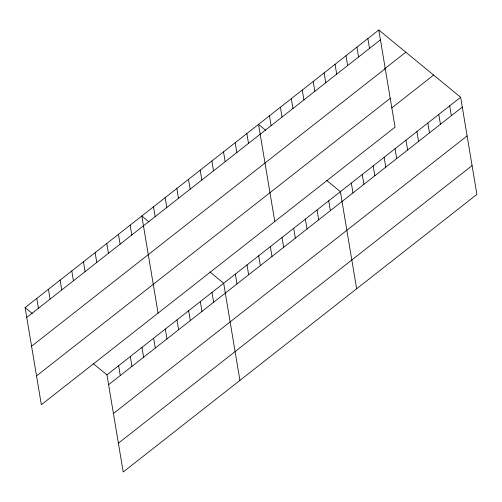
<?xml version="1.0" encoding="UTF-8"?>
<svg xmlns="http://www.w3.org/2000/svg" width="502" height="502" viewBox="0 0 502 502"><rect width="100%" height="100%" fill="white"/><g stroke="black" fill="none" stroke-linecap="round" stroke-linejoin="round"><path stroke-width="0.75" d="M378.79 30.001L395.049 127.131L41.352 404.731L25.1 307.6L378.79 30.001L460.648 97.269L476.9 194.399L123.21 471.999L106.951 374.868L93.146 363.523M26.744 317.427L380.434 39.827M384.545 68.881L405.804 52.195M31.563 346.236L385.26 68.636M36.533 375.916L390.223 98.317M391.729 107.961L433.634 75.074M106.951 374.868L460.648 97.269M108.595 384.695L462.292 107.095M113.421 413.51L467.111 135.91M118.384 443.191L472.081 165.591M265.74 130.3L258.536 124.383L274.789 221.514M326.582 180.306L340.387 191.657L356.646 288.788M149.019 221.909L141.821 215.992L158.074 313.122M209.867 271.915L223.672 283.26L239.925 380.397M25.1 307.6L32.304 313.518M449.71 105.853L451.361 115.68M438.779 114.431L440.423 124.258M427.848 123.009L429.492 132.842M416.917 131.593L418.561 141.42M405.986 140.171L407.63 149.998M395.049 148.755L396.699 158.582M367.859 38.579L369.503 48.405M384.118 157.333L385.762 167.16M356.928 47.157L358.572 56.983M373.187 165.911L374.831 175.738M345.997 55.741L347.641 65.567M362.256 174.495L363.9 184.322M335.06 64.319L336.71 74.145M351.325 183.073L352.969 192.9M324.129 72.903L325.773 82.73M313.198 81.481L314.842 91.308M328.716 200.813L330.366 210.639M302.267 90.059L303.911 99.885M317.044 209.974L318.688 219.801M291.336 98.643L292.98 108.47M305.373 219.136L307.017 228.962M280.398 107.221L282.049 117.048M293.701 228.297L295.345 238.124M269.467 115.805L271.111 125.632M282.03 237.459L283.674 247.285M270.358 246.62L272.002 256.447M246.865 133.545L248.509 143.371M258.687 255.782L260.331 265.608M235.193 142.706L236.837 152.533M247.015 264.943L248.659 274.77M223.522 151.868L225.166 161.694M235.344 274.105L236.988 283.931M211.85 161.023L213.494 170.849M200.179 170.184L201.823 180.011M212.001 292.421L213.645 302.248M188.507 179.346L190.151 189.172M200.329 301.583L201.973 311.409M176.836 188.507L178.48 198.334M188.658 310.744L190.302 320.571M165.164 197.669L166.808 207.495M176.986 319.906L178.63 329.732M153.493 206.83L155.137 216.657M165.315 329.067L166.959 338.894M153.643 338.229L155.287 348.055M130.143 225.153L131.794 234.98M141.972 347.39L143.616 357.217M118.472 234.308L120.116 244.141M130.3 356.546L131.944 366.372M106.8 243.47L108.445 253.297M118.623 365.707L120.273 375.534M95.129 252.631L96.773 262.458M83.457 261.793L85.102 271.62M71.786 270.954L73.43 280.781M60.114 280.116L61.759 289.943M48.443 289.277L50.087 299.104M36.771 298.439L38.416 308.266"/></g></svg>
